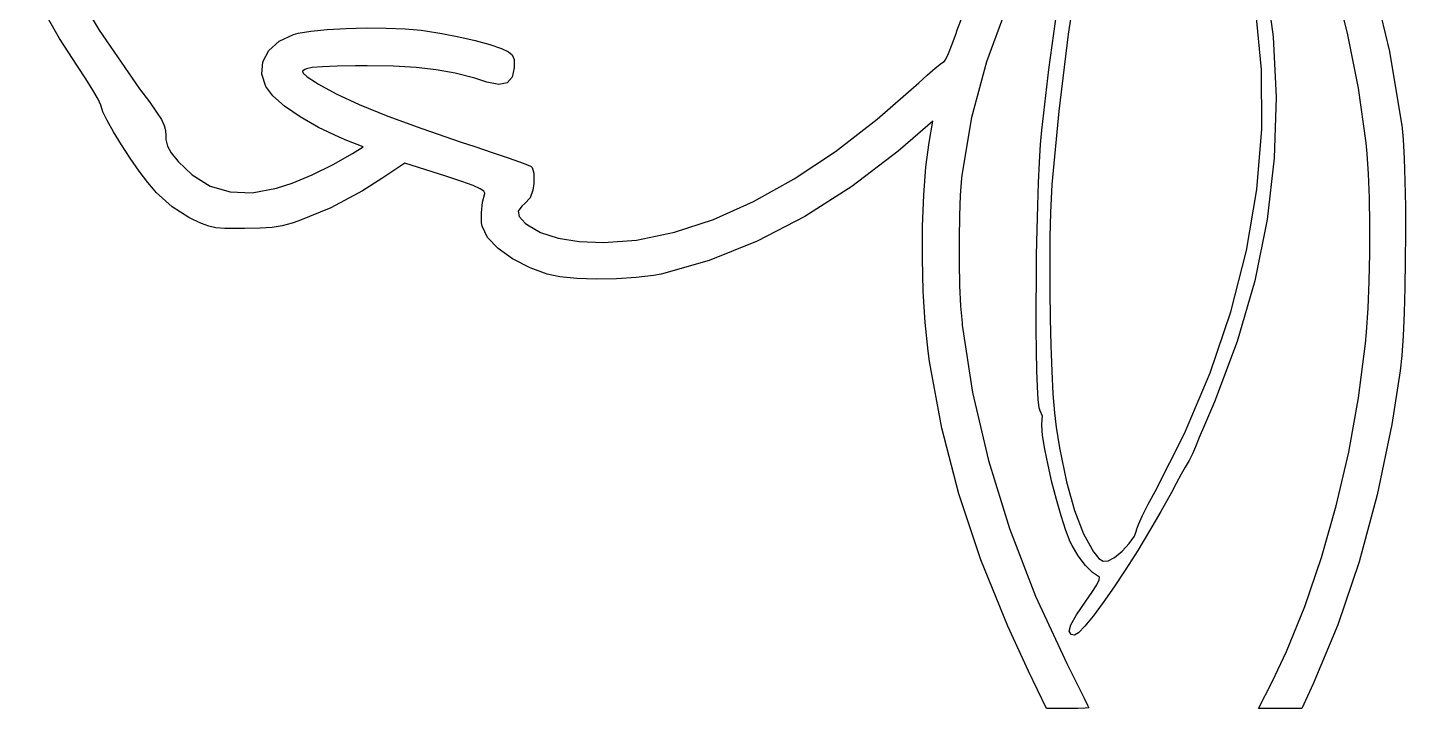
# Model space of a CAD drawing. Extents: x 90 to 106.1, y -100.2 to -89.5.
# Drawn here: x 90.625 to 94.707, y -98.135 to -96.118 of the extents above; entities that cross this region are included whole.
import ezdxf

# ---------------------------------------------------------------- set-up
doc = ezdxf.new("R2010")
doc.units = 0
doc.layers.add('BLACK', color=7, linetype='CONTINUOUS')

msp = doc.modelspace()

# ---------------------------------------------------------------- linework, layer by layer
at = {"layer": 'BLACK', "linetype": 'CONTINUOUS'}
for p, q in [((93.744, -95.9041), (93.7078, -96.1378)), ((90.7205, -96.1504), (90.6254, -95.9852)), ((90.7317, -95.9475), (90.8371, -96.1264)), ((94.2903, -95.97), (94.3148, -96.1459)), ((94.535, -96.1352), (94.4945, -95.9769)), ((94.6108, -95.9859), (94.6591, -96.1894)), ((93.6501, -96.2426), (93.682, -96.0163)), ((93.3782, -96.1279), (93.4018, -96.0662)), ((93.5243, -96.0617), (93.4656, -96.2197)), ((94.2802, -96.242), (94.2635, -96.0683)), ((90.7736, -96.2327), (90.7205, -96.1504)), ((90.8371, -96.1264), (90.9574, -96.2994)), ((91.3703, -96.1582), (91.4129, -96.1383)), ((91.4129, -96.1383), (91.4265, -96.1347)), ((91.4265, -96.1347), (91.4642, -96.1287)), ((91.4642, -96.1287), (91.5129, -96.1241)), ((91.5129, -96.1241), (91.5689, -96.121)), ((91.5689, -96.121), (91.6285, -96.1195)), ((91.6285, -96.1195), (91.6879, -96.1198)), ((91.6879, -96.1198), (91.7435, -96.122)), ((91.7435, -96.122), (91.7914, -96.1262)), ((91.7914, -96.1262), (91.8042, -96.1278)), ((91.8042, -96.1278), (91.8525, -96.1356)), ((91.8525, -96.1356), (91.9028, -96.1456)), ((91.9028, -96.1456), (91.9514, -96.1569)), ((93.3641, -96.1676), (93.3765, -96.1329)), ((93.3765, -96.1329), (93.3782, -96.1279)), ((93.7078, -96.1378), (93.6795, -96.3654)), ((94.3148, -96.1459), (94.324, -96.3247)), ((94.5672, -96.2979), (94.535, -96.1352)), ((91.3223, -96.2196), (91.3397, -96.1861)), ((91.3397, -96.1861), (91.3703, -96.1582)), ((91.9514, -96.1569), (91.9946, -96.1687)), ((91.9946, -96.1687), (92.0287, -96.1801)), ((92.0287, -96.1801), (92.0499, -96.19)), ((92.0499, -96.19), (92.0603, -96.1986)), ((93.3531, -96.1955), (93.3641, -96.1676)), ((94.6591, -96.1894), (94.6952, -96.4034)), ((91.3192, -96.2567), (91.3223, -96.2196)), ((91.5428, -96.2323), (91.4991, -96.2342)), ((91.5971, -96.2314), (91.5428, -96.2323)), ((91.6308, -96.2313), (91.5971, -96.2314)), ((91.7097, -96.2324), (91.6308, -96.2313)), ((92.0603, -96.1986), (92.0666, -96.2131)), ((92.0666, -96.2131), (92.0667, -96.2374)), ((93.314, -96.2383), (93.3319, -96.2237)), ((93.3319, -96.2237), (93.3405, -96.2183)), ((93.3405, -96.2183), (93.3446, -96.2134)), ((93.3446, -96.2134), (93.3531, -96.1955)), ((93.4656, -96.2197), (93.4217, -96.3847)), ((90.798, -96.2702), (90.7736, -96.2327)), ((90.8187, -96.3038), (90.798, -96.2702)), ((91.3307, -96.2931), (91.3192, -96.2567)), ((91.4465, -96.2426), (91.4397, -96.2475)), ((91.4397, -96.2475), (91.4416, -96.2537)), ((91.4416, -96.2537), (91.454, -96.2638)), ((91.452, -96.2401), (91.4465, -96.2426)), ((91.4682, -96.2368), (91.452, -96.2401)), ((91.454, -96.2638), (91.4785, -96.2804)), ((91.4991, -96.2342), (91.4682, -96.2368)), ((91.7766, -96.2362), (91.7097, -96.2324)), ((91.8359, -96.243), (91.7766, -96.2362)), ((91.8921, -96.2536), (91.8359, -96.243)), ((91.9497, -96.2686), (91.8921, -96.2536)), ((91.9859, -96.2796), (91.9497, -96.2686)), ((92.0609, -96.265), (92.0461, -96.2823)), ((92.0667, -96.2374), (92.0609, -96.265)), ((93.2655, -96.2817), (93.2896, -96.2597)), ((93.2896, -96.2597), (93.314, -96.2383)), ((93.6292, -96.4225), (93.6501, -96.2426)), ((94.281, -96.4189), (94.2802, -96.242)), ((90.8341, -96.3305), (90.8187, -96.3038)), ((90.9574, -96.2994), (90.9863, -96.3382)), ((91.3517, -96.3208), (91.3307, -96.2931)), ((91.4785, -96.2804), (91.487, -96.2859)), ((91.487, -96.2859), (91.5393, -96.3149)), ((92.0215, -96.287), (91.9859, -96.2796)), ((92.0461, -96.2823), (92.0215, -96.287)), ((93.1421, -96.39), (93.2655, -96.2817)), ((94.5899, -96.4596), (94.5672, -96.2979)), ((90.8423, -96.3476), (90.8341, -96.3305)), ((90.8433, -96.3515), (90.8423, -96.3476)), ((90.848, -96.3674), (90.8433, -96.3515)), ((90.9863, -96.3382), (91.0078, -96.3685)), ((91.3864, -96.3513), (91.3517, -96.3208)), ((91.4324, -96.3829), (91.3864, -96.3513)), ((91.5393, -96.3149), (91.6076, -96.3465)), ((91.6076, -96.3465), (91.6921, -96.3808)), ((94.324, -96.3247), (94.3179, -96.5053)), ((90.8609, -96.3937), (90.848, -96.3674)), ((90.88, -96.4274), (90.8609, -96.3937)), ((91.0078, -96.3685), (91.022, -96.3909)), ((91.022, -96.3909), (91.0302, -96.4081)), ((91.4872, -96.414), (91.4324, -96.3829)), ((91.6921, -96.3808), (91.7929, -96.4176)), ((93.0188, -96.4851), (93.1421, -96.39)), ((93.4217, -96.3847), (93.3929, -96.5558)), ((93.6795, -96.3654), (93.6595, -96.583)), ((90.9035, -96.4654), (90.88, -96.4274)), ((91.0302, -96.4081), (91.034, -96.4228)), ((91.034, -96.4228), (91.035, -96.4377)), ((91.5485, -96.443), (91.4872, -96.414)), ((91.7929, -96.4176), (91.91, -96.4572)), ((93.3065, -96.3958), (93.2478, -96.4468)), ((93.2956, -96.4591), (93.3065, -96.3958)), ((93.6256, -96.4646), (93.6292, -96.4225)), ((94.266, -96.5982), (94.281, -96.4189)), ((94.6952, -96.4034), (94.6956, -96.4064)), ((94.6956, -96.4064), (94.6996, -96.4495)), ((90.9294, -96.505), (90.9035, -96.4654)), ((91.035, -96.4377), (91.0354, -96.4494)), ((91.0354, -96.4494), (91.0397, -96.4692)), ((91.0397, -96.4692), (91.0508, -96.4891)), ((91.5707, -96.4523), (91.5485, -96.443)), ((91.619, -96.4717), (91.5707, -96.4523)), ((91.5874, -96.4913), (91.619, -96.4717)), ((91.91, -96.4572), (91.9505, -96.4706)), ((91.9505, -96.4706), (92.0018, -96.4878)), ((93.2478, -96.4468), (93.2039, -96.484)), ((93.2861, -96.5305), (93.2956, -96.4591)), ((93.6224, -96.5171), (93.6256, -96.4646)), ((94.5933, -96.4921), (94.5899, -96.4596)), ((94.6996, -96.4495), (94.7028, -96.5061)), ((90.956, -96.5431), (90.9294, -96.505)), ((91.0508, -96.4891), (91.0715, -96.5145)), ((91.0715, -96.5145), (91.1129, -96.5545)), ((91.5301, -96.524), (91.5874, -96.4913)), ((92.0018, -96.4878), (92.0463, -96.5031)), ((92.0463, -96.5031), (92.082, -96.5158)), ((92.082, -96.5158), (92.1063, -96.525)), ((92.8963, -96.5664), (93.0188, -96.4851)), ((93.2039, -96.484), (93.0664, -96.5891)), ((93.6196, -96.578), (93.6224, -96.5171)), ((94.3179, -96.5053), (94.2966, -96.6868)), ((94.5975, -96.5514), (94.5933, -96.4921)), ((94.7028, -96.5061), (94.7049, -96.5732)), ((90.9812, -96.5767), (90.956, -96.5431)), ((91.1129, -96.5545), (91.1667, -96.5876)), ((91.4094, -96.5788), (91.4688, -96.5541)), ((91.4688, -96.5541), (91.5301, -96.524)), ((91.7433, -96.5201), (91.6751, -96.5657)), ((91.864, -96.5588), (91.7433, -96.5201)), ((91.9116, -96.5744), (91.864, -96.5588)), ((92.1063, -96.525), (92.1171, -96.5299)), ((92.1171, -96.5299), (92.12, -96.5328)), ((92.12, -96.5328), (92.1252, -96.5498)), ((92.1252, -96.5498), (92.1245, -96.58)), ((93.2796, -96.6143), (93.2861, -96.5305)), ((93.3929, -96.5558), (93.3919, -96.5648)), ((94.6002, -96.623), (94.5975, -96.5514)), ((91.0032, -96.6029), (90.9812, -96.5767)), ((91.1667, -96.5876), (91.2259, -96.6052)), ((91.291, -96.6073), (91.3627, -96.5943)), ((91.3627, -96.5943), (91.4094, -96.5788)), ((91.6751, -96.5657), (91.6177, -96.6021)), ((91.9452, -96.5865), (91.9116, -96.5744)), ((91.9664, -96.5956), (91.9452, -96.5865)), ((91.9773, -96.6028), (91.9664, -96.5956)), ((92.1218, -96.5995), (92.1137, -96.6224)), ((92.1245, -96.58), (92.1218, -96.5995)), ((92.7754, -96.6337), (92.8963, -96.5664)), ((93.0664, -96.5891), (92.9271, -96.6783)), ((93.3919, -96.5648), (93.3881, -96.6148)), ((93.6173, -96.6454), (93.6196, -96.578)), ((93.6595, -96.583), (93.6582, -96.6039)), ((94.2354, -96.779), (94.266, -96.5982)), ((94.7049, -96.5732), (94.7062, -96.6478)), ((91.0067, -96.6067), (91.0032, -96.6029)), ((91.0537, -96.6495), (91.0067, -96.6067)), ((91.2259, -96.6052), (91.291, -96.6073)), ((91.6177, -96.6021), (91.5241, -96.6521)), ((91.9695, -96.6671), (91.9728, -96.635)), ((91.9728, -96.635), (91.9793, -96.61)), ((91.9797, -96.6089), (91.9773, -96.6028)), ((91.9793, -96.61), (91.9797, -96.6089)), ((92.0986, -96.639), (92.0892, -96.647)), ((92.1137, -96.6224), (92.0986, -96.639)), ((92.6567, -96.6866), (92.7754, -96.6337)), ((93.2762, -96.7063), (93.2796, -96.6143)), ((93.3881, -96.6148), (93.3856, -96.676)), ((93.6582, -96.6039), (93.6553, -96.6661)), ((94.6014, -96.7029), (94.6002, -96.623)), ((91.1026, -96.6808), (91.0537, -96.6495)), ((91.1151, -96.687), (91.1026, -96.6808)), ((91.5241, -96.6521), (91.429, -96.6907)), ((91.9702, -96.6967), (91.9695, -96.6671)), ((92.0892, -96.647), (92.0785, -96.6624)), ((92.0785, -96.6624), (92.0819, -96.6778)), ((92.0819, -96.6778), (92.0996, -96.6974)), ((92.9271, -96.6783), (92.7863, -96.7513)), ((93.3856, -96.676), (93.3845, -96.7438)), ((93.6155, -96.7173), (93.6173, -96.6454)), ((93.6553, -96.6661), (93.6536, -96.7378)), ((94.7062, -96.6478), (94.7065, -96.7271)), ((91.141, -96.6988), (91.1151, -96.687)), ((91.1622, -96.7066), (91.141, -96.6988)), ((91.1834, -96.7111), (91.1622, -96.7066)), ((91.2095, -96.7132), (91.1834, -96.7111)), ((91.245, -96.7137), (91.2095, -96.7132)), ((91.2683, -96.7137), (91.245, -96.7137)), ((91.3146, -96.7128), (91.2683, -96.7137)), ((91.3498, -96.7104), (91.3146, -96.7128)), ((91.3796, -96.7054), (91.3498, -96.7104)), ((91.4096, -96.6972), (91.3796, -96.7054)), ((91.429, -96.6907), (91.4096, -96.6972)), ((91.9718, -96.7061), (91.9702, -96.6967)), ((91.9881, -96.7397), (91.9718, -96.7061)), ((92.0996, -96.6974), (92.1059, -96.7029)), ((92.1059, -96.7029), (92.1447, -96.7254)), ((92.5411, -96.7247), (92.6567, -96.6866)), ((93.2758, -96.8026), (93.2762, -96.7063)), ((93.6142, -96.7918), (93.6155, -96.7173)), ((94.2966, -96.6868), (94.26, -96.8681)), ((94.601, -96.7868), (94.6014, -96.7029)), ((92.0188, -96.7728), (91.9881, -96.7397)), ((92.1447, -96.7254), (92.1966, -96.7419)), ((92.1966, -96.7419), (92.2594, -96.752)), ((92.2594, -96.752), (92.3308, -96.755)), ((92.3308, -96.755), (92.4291, -96.7476)), ((92.4291, -96.7476), (92.5411, -96.7247)), ((92.7863, -96.7513), (92.6444, -96.8081)), ((93.3845, -96.7438), (93.3846, -96.814)), ((93.6536, -96.7378), (93.6529, -96.816)), ((94.7065, -96.7271), (94.706, -96.808)), ((92.0615, -96.8035), (92.0188, -96.7728)), ((92.1141, -96.8303), (92.0615, -96.8035)), ((93.2784, -96.8991), (93.2758, -96.8026)), ((93.6139, -96.816), (93.6142, -96.7918)), ((94.1895, -96.9603), (94.2354, -96.779)), ((94.5993, -96.8705), (94.601, -96.7868)), ((92.1645, -96.8486), (92.1141, -96.8303)), ((92.6444, -96.8081), (92.5017, -96.8483)), ((93.3846, -96.814), (93.3861, -96.8819)), ((93.6133, -96.8669), (93.6139, -96.816)), ((93.6529, -96.816), (93.6531, -96.8977)), ((94.706, -96.808), (94.7046, -96.8877)), ((92.2024, -96.8564), (92.1645, -96.8486)), ((92.2522, -96.8613), (92.2024, -96.8564)), ((92.3094, -96.8634), (92.2522, -96.8613)), ((92.3693, -96.8626), (92.3094, -96.8634)), ((92.4276, -96.859), (92.3693, -96.8626)), ((92.4796, -96.8526), (92.4276, -96.859)), ((92.5017, -96.8483), (92.4796, -96.8526)), ((93.3861, -96.8819), (93.389, -96.9432)), ((93.613, -96.9406), (93.6133, -96.8669)), ((94.26, -96.8681), (94.2081, -97.0484)), ((94.5961, -96.9498), (94.5993, -96.8705)), ((93.284, -96.9917), (93.2784, -96.8991)), ((93.6531, -96.8977), (93.6542, -96.9801)), ((94.7046, -96.8877), (94.7023, -96.9632)), ((93.389, -96.9432), (93.3931, -96.9933)), ((93.6131, -97.011), (93.613, -96.9406)), ((94.1283, -97.1412), (94.1895, -96.9603)), ((94.5916, -97.0205), (94.5961, -96.9498)), ((94.7023, -96.9632), (94.6993, -97.0315)), ((93.2926, -97.0765), (93.284, -96.9917)), ((93.3931, -96.9933), (93.3939, -97)), ((93.3939, -97), (93.4246, -97.1993)), ((93.6542, -96.9801), (93.6562, -97.0604)), ((93.6138, -97.0761), (93.6131, -97.011)), ((94.2081, -97.0484), (94.1409, -97.2267)), ((94.5885, -97.0537), (94.5916, -97.0205)), ((94.6993, -97.0315), (94.6954, -97.0898)), ((93.297, -97.1076), (93.2926, -97.0765)), ((93.615, -97.134), (93.6138, -97.0761)), ((93.6562, -97.0604), (93.659, -97.1356)), ((94.5676, -97.2147), (94.5885, -97.0537)), ((93.3338, -97.3046), (93.297, -97.1076)), ((94.6954, -97.0898), (94.6907, -97.135)), ((93.6168, -97.1827), (93.615, -97.134)), ((93.659, -97.1356), (93.6626, -97.2028)), ((94.0522, -97.3209), (94.1283, -97.1412)), ((94.6907, -97.135), (94.666, -97.2939)), ((93.4246, -97.1993), (93.4713, -97.4004)), ((93.6191, -97.2202), (93.6168, -97.1827)), ((93.6626, -97.2028), (93.6669, -97.2591)), ((93.622, -97.2447), (93.6191, -97.2202)), ((93.6247, -97.2535), (93.622, -97.2447)), ((94.1409, -97.2267), (94.1291, -97.2545)), ((94.5384, -97.376), (94.5676, -97.2147)), ((93.6315, -97.2694), (93.6247, -97.2535)), ((93.6292, -97.2958), (93.6308, -97.2779)), ((93.6308, -97.2779), (93.6315, -97.2694)), ((93.6669, -97.2591), (93.6719, -97.3017)), ((94.1291, -97.2545), (94.1117, -97.2957)), ((93.3842, -97.4996), (93.3338, -97.3046)), ((93.632, -97.3266), (93.6292, -97.2958)), ((93.6385, -97.367), (93.632, -97.3266)), ((93.6719, -97.3017), (93.6819, -97.3627)), ((93.9648, -97.4922), (94.0522, -97.3209)), ((94.096, -97.3327), (94.0844, -97.36)), ((94.1117, -97.2957), (94.096, -97.3327)), ((94.666, -97.2939), (94.6231, -97.5021)), ((93.6479, -97.4141), (93.6385, -97.367)), ((93.6819, -97.3627), (93.7028, -97.4636)), ((94.0844, -97.36), (94.0754, -97.3806)), ((93.4713, -97.4004), (93.5336, -97.602)), ((93.6595, -97.4648), (93.6479, -97.4141)), ((94.0601, -97.4104), (94.0536, -97.4207)), ((94.0604, -97.41), (94.0601, -97.4104)), ((94.0659, -97.4006), (94.0604, -97.41)), ((94.0754, -97.3806), (94.0659, -97.4006)), ((94.5017, -97.5347), (94.5384, -97.376)), ((94.0421, -97.4414), (94.0278, -97.4684)), ((94.0536, -97.4207), (94.0421, -97.4414)), ((93.6726, -97.516), (93.6595, -97.4648)), ((93.7028, -97.4636), (93.7267, -97.5488)), ((93.9446, -97.5299), (93.9648, -97.4922)), ((94.0134, -97.4955), (93.9824, -97.5514)), ((94.0278, -97.4684), (94.0134, -97.4955)), ((93.4489, -97.6947), (93.3842, -97.4996)), ((93.6865, -97.5646), (93.6726, -97.516)), ((93.9277, -97.5635), (93.9446, -97.5299)), ((94.4583, -97.688), (94.5017, -97.5347)), ((94.6231, -97.5021), (94.5697, -97.7004)), ((93.7005, -97.6076), (93.6865, -97.5646)), ((93.7267, -97.5488), (93.7533, -97.618)), ((93.9157, -97.5899), (93.9277, -97.5635)), ((93.9824, -97.5514), (93.9487, -97.609)), ((93.5336, -97.602), (93.611, -97.8029)), ((93.7138, -97.6419), (93.7005, -97.6076)), ((93.7533, -97.618), (93.7828, -97.6709)), ((93.9038, -97.6245), (93.91, -97.6075)), ((93.91, -97.6075), (93.9102, -97.6057)), ((93.9102, -97.6057), (93.9157, -97.5899)), ((93.9487, -97.609), (93.9135, -97.6667)), ((93.7189, -97.6526), (93.7138, -97.6419)), ((93.7372, -97.6833), (93.7189, -97.6526)), ((93.8671, -97.669), (93.8882, -97.6465)), ((93.8882, -97.6465), (93.9038, -97.6245)), ((93.5284, -97.8916), (93.4489, -97.6947)), ((93.7588, -97.7116), (93.7372, -97.6833)), ((93.7828, -97.6709), (93.7834, -97.6718)), ((93.7834, -97.6718), (93.7985, -97.691)), ((93.7985, -97.691), (93.811, -97.6985)), ((93.811, -97.6985), (93.8259, -97.6974)), ((93.8259, -97.6974), (93.826, -97.6974)), ((93.826, -97.6974), (93.845, -97.6875)), ((93.845, -97.6875), (93.8671, -97.669)), ((93.9135, -97.6667), (93.8779, -97.7226)), ((94.4089, -97.8328), (94.4583, -97.688)), ((94.5697, -97.7004), (94.5063, -97.8875)), ((93.7799, -97.7328), (93.7588, -97.7116)), ((93.7943, -97.7421), (93.7799, -97.7328)), ((93.7999, -97.7462), (93.7943, -97.7421)), ((93.8779, -97.7226), (93.8433, -97.7748)), ((93.7774, -97.7917), (93.7926, -97.7685)), ((93.7926, -97.7685), (93.7997, -97.7542)), ((93.7997, -97.7542), (93.7999, -97.7462)), ((93.8433, -97.7748), (93.8108, -97.8216)), ((93.611, -97.8029), (93.7032, -98.0017)), ((93.7321, -97.8575), (93.7596, -97.8168)), ((93.7596, -97.8168), (93.7774, -97.7917)), ((93.8108, -97.8216), (93.7817, -97.8612)), ((93.7159, -97.887), (93.7321, -97.8575)), ((93.7817, -97.8612), (93.7571, -97.8917)), ((94.3545, -97.9665), (94.4089, -97.8328)), ((93.5898, -98.0246), (93.5284, -97.8916)), ((93.7107, -97.9064), (93.7159, -97.887)), ((93.7571, -97.8917), (93.7383, -97.9114)), ((94.5063, -97.8875), (94.4331, -98.0621)), ((93.7164, -97.9164), (93.7107, -97.9064)), ((93.7264, -97.9183), (93.7164, -97.9164)), ((93.7383, -97.9114), (93.7264, -97.9183)), ((94.3114, -98.0564), (94.3545, -97.9665)), ((93.6432, -98.135), (93.5898, -98.0246)), ((93.7032, -98.0017), (93.721, -98.0371)), ((93.721, -98.0371), (93.7399, -98.0748)), ((94.2709, -98.135), (94.3114, -98.0564)), ((94.4331, -98.0621), (94.3992, -98.135)), ((93.7399, -98.0748), (93.7548, -98.105)), ((93.7548, -98.105), (93.7647, -98.1252)), ((93.7058, -98.135), (93.6432, -98.135)), ((93.7357, -98.1347), (93.7058, -98.135)), ((93.7578, -98.1341), (93.7357, -98.1347)), ((93.768, -98.1331), (93.7578, -98.1341)), ((93.7647, -98.1252), (93.7683, -98.1329)), ((93.7683, -98.1329), (93.768, -98.1331)), ((94.3992, -98.135), (94.2709, -98.135))]:
    msp.add_line(p, q, dxfattribs=at)

doc.saveas('drawing.dxf')
